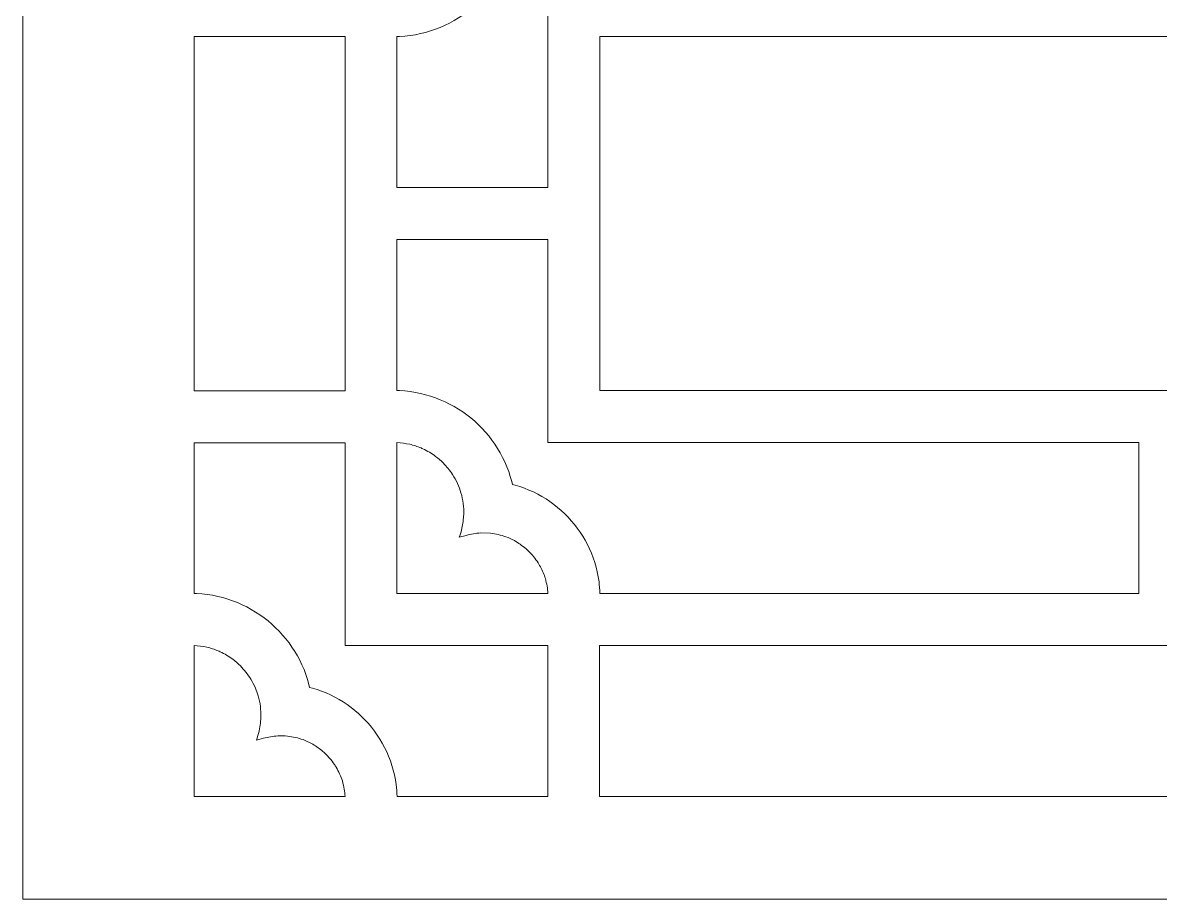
# Model space of a CAD drawing. Header units: centimetres. Extents: x -26.5 to 18, y -3.7 to 6.
# Drawn here: x -26.53 to -18.45, y -3.7 to 2.52 of the extents above; entities that cross this region are included whole.
import ezdxf

# ---------------------------------------------------------------- set-up
doc = ezdxf.new("R2010")
doc.units = ezdxf.units.CM
doc.header["$MEASUREMENT"] = 0
doc.layers.add('layer 1', color=7, linetype='Continuous')

msp = doc.modelspace()

# ---------------------------------------------------------------- linework, layer by layer
at = {"layer": 'layer 1', "color": 242, "lineweight": 9}
for points, knots in [([(-26.53457, -3.70309), (-26.53457, -3.70309), (-26.53457, 6.03856), (-26.53457, 6.03856), (-26.53457, 6.03856), (-26.53457, 6.03856), (18.03348, 6.03856), (18.03348, 6.03856), (18.03348, 6.03856), (18.03348, 6.03856), (18.03348, -3.70309), (18.03348, -3.70309), (18.03348, -3.70309), (18.03348, -3.70309), (-26.53457, -3.70309), (-26.53457, -3.70309)], [0, 0, 0, 0, 0.2, 0.2, 0.2, 0.2, 0.4, 0.4, 0.4, 0.4, 0.6, 0.6, 0.6, 0.6, 1, 1, 1, 1]), ([(-22.48047, 3.61315), (-22.48047, 3.61315), (-22.49286, 3.58094), (-22.49286, 3.58094), (-22.49286, 3.58094), (-22.49286, 3.58094), (-22.50656, 3.54938), (-22.50656, 3.54938), (-22.50656, 3.54938), (-22.50656, 3.54938), (-22.52151, 3.51852), (-22.52151, 3.51852), (-22.52151, 3.51852), (-22.52151, 3.51852), (-22.5377, 3.48837), (-22.5377, 3.48837), (-22.5377, 3.48837), (-22.5377, 3.48837), (-22.55508, 3.459), (-22.55508, 3.459), (-22.55508, 3.459), (-22.55508, 3.459), (-22.57362, 3.43041), (-22.57362, 3.43041), (-22.57362, 3.43041), (-22.57362, 3.43041), (-22.59329, 3.40265), (-22.59329, 3.40265), (-22.59329, 3.40265), (-22.59329, 3.40265), (-22.61406, 3.37575), (-22.61406, 3.37575), (-22.61406, 3.37575), (-22.61406, 3.37575), (-22.63588, 3.34974), (-22.63588, 3.34974), (-22.63588, 3.34974), (-22.63588, 3.34974), (-22.65874, 3.32465), (-22.65874, 3.32465), (-22.65874, 3.32465), (-22.65874, 3.32465), (-22.6826, 3.30052), (-22.6826, 3.30052), (-22.6826, 3.30052), (-22.6826, 3.30052), (-22.70742, 3.27737), (-22.70742, 3.27737), (-22.70742, 3.27737), (-22.70742, 3.27737), (-22.73317, 3.25525), (-22.73317, 3.25525), (-22.73317, 3.25525), (-22.73317, 3.25525), (-22.75982, 3.23417), (-22.75982, 3.23417), (-22.75982, 3.23417), (-22.75982, 3.23417), (-22.78734, 3.21419), (-22.78734, 3.21419), (-22.78734, 3.21419), (-22.78734, 3.21419), (-22.8157, 3.19532), (-22.8157, 3.19532), (-22.8157, 3.19532), (-22.8157, 3.19532), (-22.84485, 3.17761), (-22.84485, 3.17761), (-22.84485, 3.17761), (-22.84485, 3.17761), (-22.87478, 3.16108), (-22.87478, 3.16108), (-22.87478, 3.16108), (-22.87478, 3.16108), (-22.90543, 3.14577), (-22.90543, 3.14577), (-22.90543, 3.14577), (-22.90543, 3.14577), (-22.9368, 3.1317), (-22.9368, 3.1317), (-22.9368, 3.1317), (-22.9368, 3.1317), (-22.96884, 3.11893), (-22.96884, 3.11893), (-22.96884, 3.11893), (-22.96884, 3.11893), (-23.00151, 3.10747), (-23.00151, 3.10747), (-23.00151, 3.10747), (-23.00151, 3.10747), (-23.03478, 3.09737), (-23.03478, 3.09737), (-23.03478, 3.09737), (-23.03478, 3.09737), (-23.05397, 3.09242), (-23.05397, 3.09242), (-23.05397, 3.09242), (-23.05397, 3.09242), (-23.05911, 3.07094), (-23.05911, 3.07094), (-23.05911, 3.07094), (-23.05911, 3.07094), (-23.06929, 3.03533), (-23.06929, 3.03533), (-23.06929, 3.03533), (-23.06929, 3.03533), (-23.08094, 3.00035), (-23.08094, 3.00035), (-23.08094, 3.00035), (-23.08094, 3.00035), (-23.09402, 2.96605), (-23.09402, 2.96605), (-23.09402, 2.96605), (-23.09402, 2.96605), (-23.1085, 2.93246), (-23.1085, 2.93246), (-23.1085, 2.93246), (-23.1085, 2.93246), (-23.12434, 2.89961), (-23.12434, 2.89961), (-23.12434, 2.89961), (-23.12434, 2.89961), (-23.14151, 2.86755), (-23.14151, 2.86755), (-23.14151, 2.86755), (-23.14151, 2.86755), (-23.15996, 2.8363), (-23.15996, 2.8363), (-23.15996, 2.8363), (-23.15996, 2.8363), (-23.17966, 2.80591), (-23.17966, 2.80591), (-23.17966, 2.80591), (-23.17966, 2.80591), (-23.20059, 2.7764), (-23.20059, 2.7764), (-23.20059, 2.7764), (-23.20059, 2.7764), (-23.22269, 2.74782), (-23.22269, 2.74782), (-23.22269, 2.74782), (-23.22269, 2.74782), (-23.24594, 2.7202), (-23.24594, 2.7202), (-23.24594, 2.7202), (-23.24594, 2.7202), (-23.27029, 2.69358), (-23.27029, 2.69358), (-23.27029, 2.69358), (-23.27029, 2.69358), (-23.29572, 2.66799), (-23.29572, 2.66799), (-23.29572, 2.66799), (-23.29572, 2.66799), (-23.32219, 2.64347), (-23.32219, 2.64347), (-23.32219, 2.64347), (-23.32219, 2.64347), (-23.34966, 2.62004), (-23.34966, 2.62004), (-23.34966, 2.62004), (-23.34966, 2.62004), (-23.37809, 2.59777), (-23.37809, 2.59777), (-23.37809, 2.59777), (-23.37809, 2.59777), (-23.40745, 2.57666), (-23.40745, 2.57666), (-23.40745, 2.57666), (-23.40745, 2.57666), (-23.43771, 2.55677), (-23.43771, 2.55677), (-23.43771, 2.55677), (-23.43771, 2.55677), (-23.46883, 2.53812), (-23.46883, 2.53812), (-23.46883, 2.53812), (-23.46883, 2.53812), (-23.50077, 2.52076), (-23.50077, 2.52076), (-23.50077, 2.52076), (-23.50077, 2.52076), (-23.5335, 2.50471), (-23.5335, 2.50471), (-23.5335, 2.50471), (-23.5335, 2.50471), (-23.56697, 2.49002), (-23.56697, 2.49002), (-23.56697, 2.49002), (-23.56697, 2.49002), (-23.60117, 2.47672), (-23.60117, 2.47672), (-23.60117, 2.47672), (-23.60117, 2.47672), (-23.63604, 2.46486), (-23.63604, 2.46486), (-23.63604, 2.46486), (-23.63604, 2.46486), (-23.67156, 2.45445), (-23.67156, 2.45445), (-23.67156, 2.45445), (-23.67156, 2.45445), (-23.70768, 2.44555), (-23.70768, 2.44555), (-23.70768, 2.44555), (-23.70768, 2.44555), (-23.74437, 2.43818), (-23.74437, 2.43818), (-23.74437, 2.43818), (-23.74437, 2.43818), (-23.78159, 2.4324), (-23.78159, 2.4324), (-23.78159, 2.4324), (-23.78159, 2.4324), (-23.81931, 2.42822), (-23.81931, 2.42822), (-23.81931, 2.42822), (-23.81931, 2.42822), (-23.85748, 2.42568), (-23.85748, 2.42568), (-23.85748, 2.42568), (-23.85748, 2.42568), (-23.87532, 2.42528), (-23.87532, 2.42528), (-23.87532, 2.42528), (-23.87532, 2.42528), (-23.87532, 1.35219), (-23.87532, 1.35219), (-23.87532, 1.35219), (-23.87532, 1.35219), (-22.80267, 1.35219), (-22.80267, 1.35219), (-22.80267, 1.35219), (-22.80267, 1.35219), (-22.80267, 2.79374), (-22.80267, 2.79374), (-22.80267, 2.79374), (-22.80267, 2.79374), (-18.6022, 2.79374), (-18.6022, 2.79374), (-18.6022, 2.79374), (-18.6022, 2.79374), (-18.6022, 3.86639), (-18.6022, 3.86639), (-18.6022, 3.86639), (-18.6022, 3.86639), (-22.43241, 3.86639), (-22.43241, 3.86639), (-22.43241, 3.86639), (-22.43306, 3.83837), (-22.43595, 3.81078), (-22.43904, 3.78298), (-22.43904, 3.78298), (-22.43904, 3.78298), (-22.44447, 3.74796), (-22.44447, 3.74796), (-22.44447, 3.74796), (-22.44447, 3.74796), (-22.45135, 3.71344), (-22.45135, 3.71344), (-22.45135, 3.71344), (-22.45135, 3.71344), (-22.45967, 3.67944), (-22.45967, 3.67944), (-22.45967, 3.67944), (-22.45967, 3.67944), (-22.46938, 3.646), (-22.46938, 3.646), (-22.46938, 3.646), (-22.46938, 3.646), (-22.48047, 3.61315), (-22.48047, 3.61315)], [0, 0, 0, 0, 0.0144928, 0.0144928, 0.0144928, 0.0144928, 0.0289855, 0.0289855, 0.0289855, 0.0289855, 0.0434783, 0.0434783, 0.0434783, 0.0434783, 0.057971, 0.057971, 0.057971, 0.057971, 0.0724638, 0.0724638, 0.0724638, 0.0724638, 0.0869565, 0.0869565, 0.0869565, 0.0869565, 0.1014493, 0.1014493, 0.1014493, 0.1014493, 0.115942, 0.115942, 0.115942, 0.115942, 0.1304348, 0.1304348, 0.1304348, 0.1304348, 0.1449275, 0.1449275, 0.1449275, 0.1449275, 0.1594203, 0.1594203, 0.1594203, 0.1594203, 0.173913, 0.173913, 0.173913, 0.173913, 0.1884058, 0.1884058, 0.1884058, 0.1884058, 0.2028986, 0.2028986, 0.2028986, 0.2028986, 0.2173913, 0.2173913, 0.2173913, 0.2173913, 0.2318841, 0.2318841, 0.2318841, 0.2318841, 0.2463768, 0.2463768, 0.2463768, 0.2463768, 0.2608696, 0.2608696, 0.2608696, 0.2608696, 0.2753623, 0.2753623, 0.2753623, 0.2753623, 0.2898551, 0.2898551, 0.2898551, 0.2898551, 0.3043478, 0.3043478, 0.3043478, 0.3043478, 0.3188406, 0.3188406, 0.3188406, 0.3188406, 0.3333333, 0.3333333, 0.3333333, 0.3333333, 0.3478261, 0.3478261, 0.3478261, 0.3478261, 0.3623188, 0.3623188, 0.3623188, 0.3623188, 0.3768116, 0.3768116, 0.3768116, 0.3768116, 0.3913043, 0.3913043, 0.3913043, 0.3913043, 0.4057971, 0.4057971, 0.4057971, 0.4057971, 0.4202899, 0.4202899, 0.4202899, 0.4202899, 0.4347826, 0.4347826, 0.4347826, 0.4347826, 0.4492754, 0.4492754, 0.4492754, 0.4492754, 0.4637681, 0.4637681, 0.4637681, 0.4637681, 0.4782609, 0.4782609, 0.4782609, 0.4782609, 0.4927536, 0.4927536, 0.4927536, 0.4927536, 0.5072464, 0.5072464, 0.5072464, 0.5072464, 0.5217391, 0.5217391, 0.5217391, 0.5217391, 0.5362319, 0.5362319, 0.5362319, 0.5362319, 0.5507246, 0.5507246, 0.5507246, 0.5507246, 0.5652174, 0.5652174, 0.5652174, 0.5652174, 0.5797101, 0.5797101, 0.5797101, 0.5797101, 0.5942029, 0.5942029, 0.5942029, 0.5942029, 0.6086957, 0.6086957, 0.6086957, 0.6086957, 0.6231884, 0.6231884, 0.6231884, 0.6231884, 0.6376812, 0.6376812, 0.6376812, 0.6376812, 0.6521739, 0.6521739, 0.6521739, 0.6521739, 0.6666667, 0.6666667, 0.6666667, 0.6666667, 0.6811594, 0.6811594, 0.6811594, 0.6811594, 0.6956522, 0.6956522, 0.6956522, 0.6956522, 0.7101449, 0.7101449, 0.7101449, 0.7101449, 0.7246377, 0.7246377, 0.7246377, 0.7246377, 0.7391304, 0.7391304, 0.7391304, 0.7391304, 0.7536232, 0.7536232, 0.7536232, 0.7536232, 0.7681159, 0.7681159, 0.7681159, 0.7681159, 0.7826087, 0.7826087, 0.7826087, 0.7826087, 0.7971014, 0.7971014, 0.7971014, 0.7971014, 0.8115942, 0.8115942, 0.8115942, 0.8115942, 0.826087, 0.826087, 0.826087, 0.826087, 0.8405797, 0.8405797, 0.8405797, 0.8405797, 0.8550725, 0.8550725, 0.8550725, 0.8550725, 0.8695652, 0.8695652, 0.8695652, 0.8695652, 0.884058, 0.884058, 0.884058, 0.884058, 0.8985507, 0.8985507, 0.8985507, 0.8985507, 0.9130435, 0.9130435, 0.9130435, 0.9130435, 0.9275362, 0.9275362, 0.9275362, 0.9275362, 0.942029, 0.942029, 0.942029, 0.942029, 0.9565217, 0.9565217, 0.9565217, 0.9565217, 0.9710145, 0.9710145, 0.9710145, 0.9710145, 1, 1, 1, 1]), ([(-25.31687, 2.42549), (-25.31687, 2.42549), (-25.31687, -0.0916), (-25.31687, -0.0916), (-25.31687, -0.0916), (-25.31687, -0.0916), (-24.24423, -0.0916), (-24.24423, -0.0916), (-24.24423, -0.0916), (-24.24423, -0.0916), (-24.24423, 2.42549), (-24.24423, 2.42549), (-24.24423, 2.42549), (-24.24423, 2.42549), (-25.31687, 2.42549), (-25.31687, 2.42549)], [0, 0, 0, 0, 0.2, 0.2, 0.2, 0.2, 0.4, 0.4, 0.4, 0.4, 0.6, 0.6, 0.6, 0.6, 1, 1, 1, 1]), ([(-22.43377, 2.42483), (-22.43377, 2.42483), (-22.43377, -0.08936), (-22.43377, -0.08936), (-22.43377, -0.08936), (-22.43377, -0.08936), (-14.40172, -0.08936), (-14.40172, -0.08936), (-14.40172, -0.08936), (-14.40172, -0.08936), (-14.40172, 2.42483), (-14.40172, 2.42483), (-14.40172, 2.42483), (-14.40172, 2.42483), (-22.43377, 2.42483), (-22.43377, 2.42483)], [0, 0, 0, 0, 0.2, 0.2, 0.2, 0.2, 0.4, 0.4, 0.4, 0.4, 0.6, 0.6, 0.6, 0.6, 1, 1, 1, 1]), ([(-23.46883, -0.20264), (-23.46883, -0.20264), (-23.43771, -0.22128), (-23.43771, -0.22128), (-23.43771, -0.22128), (-23.43771, -0.22128), (-23.40745, -0.24118), (-23.40745, -0.24118), (-23.40745, -0.24118), (-23.40745, -0.24118), (-23.37809, -0.26228), (-23.37809, -0.26228), (-23.37809, -0.26228), (-23.37809, -0.26228), (-23.34966, -0.28456), (-23.34966, -0.28456), (-23.34966, -0.28456), (-23.34966, -0.28456), (-23.32219, -0.30798), (-23.32219, -0.30798), (-23.32219, -0.30798), (-23.32219, -0.30798), (-23.29572, -0.33251), (-23.29572, -0.33251), (-23.29572, -0.33251), (-23.29572, -0.33251), (-23.27029, -0.3581), (-23.27029, -0.3581), (-23.27029, -0.3581), (-23.27029, -0.3581), (-23.24594, -0.38472), (-23.24594, -0.38472), (-23.24594, -0.38472), (-23.24594, -0.38472), (-23.22269, -0.41234), (-23.22269, -0.41234), (-23.22269, -0.41234), (-23.22269, -0.41234), (-23.20059, -0.44092), (-23.20059, -0.44092), (-23.20059, -0.44092), (-23.20059, -0.44092), (-23.17966, -0.47043), (-23.17966, -0.47043), (-23.17966, -0.47043), (-23.17966, -0.47043), (-23.15996, -0.50082), (-23.15996, -0.50082), (-23.15996, -0.50082), (-23.15996, -0.50082), (-23.14151, -0.53206), (-23.14151, -0.53206), (-23.14151, -0.53206), (-23.14151, -0.53206), (-23.12434, -0.56413), (-23.12434, -0.56413), (-23.12434, -0.56413), (-23.12434, -0.56413), (-23.1085, -0.59698), (-23.1085, -0.59698), (-23.1085, -0.59698), (-23.1085, -0.59698), (-23.09402, -0.63057), (-23.09402, -0.63057), (-23.09402, -0.63057), (-23.09402, -0.63057), (-23.08094, -0.66487), (-23.08094, -0.66487), (-23.08094, -0.66487), (-23.08094, -0.66487), (-23.06929, -0.69985), (-23.06929, -0.69985), (-23.06929, -0.69985), (-23.06929, -0.69985), (-23.05911, -0.73546), (-23.05911, -0.73546), (-23.05911, -0.73546), (-23.05911, -0.73546), (-23.05397, -0.75695), (-23.05397, -0.75695), (-23.05397, -0.75695), (-23.05397, -0.75695), (-23.03478, -0.76189), (-23.03478, -0.76189), (-23.03478, -0.76189), (-23.03478, -0.76189), (-23.00151, -0.77199), (-23.00151, -0.77199), (-23.00151, -0.77199), (-23.00151, -0.77199), (-22.96884, -0.78345), (-22.96884, -0.78345), (-22.96884, -0.78345), (-22.96884, -0.78345), (-22.9368, -0.79623), (-22.9368, -0.79623), (-22.9368, -0.79623), (-22.9368, -0.79623), (-22.90543, -0.81028), (-22.90543, -0.81028), (-22.90543, -0.81028), (-22.90543, -0.81028), (-22.87478, -0.82559), (-22.87478, -0.82559), (-22.87478, -0.82559), (-22.87478, -0.82559), (-22.84485, -0.84213), (-22.84485, -0.84213), (-22.84485, -0.84213), (-22.84485, -0.84213), (-22.8157, -0.85984), (-22.8157, -0.85984), (-22.8157, -0.85984), (-22.8157, -0.85984), (-22.78734, -0.8787), (-22.78734, -0.8787), (-22.78734, -0.8787), (-22.78734, -0.8787), (-22.75982, -0.89869), (-22.75982, -0.89869), (-22.75982, -0.89869), (-22.75982, -0.89869), (-22.73317, -0.91976), (-22.73317, -0.91976), (-22.73317, -0.91976), (-22.73317, -0.91976), (-22.70742, -0.94189), (-22.70742, -0.94189), (-22.70742, -0.94189), (-22.70742, -0.94189), (-22.6826, -0.96503), (-22.6826, -0.96503), (-22.6826, -0.96503), (-22.6826, -0.96503), (-22.65874, -0.98917), (-22.65874, -0.98917), (-22.65874, -0.98917), (-22.65874, -0.98917), (-22.63588, -1.01426), (-22.63588, -1.01426), (-22.63588, -1.01426), (-22.63588, -1.01426), (-22.61406, -1.04027), (-22.61406, -1.04027), (-22.61406, -1.04027), (-22.61406, -1.04027), (-22.59329, -1.06717), (-22.59329, -1.06717), (-22.59329, -1.06717), (-22.59329, -1.06717), (-22.57362, -1.09493), (-22.57362, -1.09493), (-22.57362, -1.09493), (-22.57362, -1.09493), (-22.55508, -1.12351), (-22.55508, -1.12351), (-22.55508, -1.12351), (-22.55508, -1.12351), (-22.5377, -1.15289), (-22.5377, -1.15289), (-22.5377, -1.15289), (-22.5377, -1.15289), (-22.52151, -1.18303), (-22.52151, -1.18303), (-22.52151, -1.18303), (-22.52151, -1.18303), (-22.50656, -1.2139), (-22.50656, -1.2139), (-22.50656, -1.2139), (-22.50656, -1.2139), (-22.49286, -1.24545), (-22.49286, -1.24545), (-22.49286, -1.24545), (-22.49286, -1.24545), (-22.48047, -1.27767), (-22.48047, -1.27767), (-22.48047, -1.27767), (-22.48047, -1.27767), (-22.46938, -1.31052), (-22.46938, -1.31052), (-22.46938, -1.31052), (-22.46938, -1.31052), (-22.45967, -1.34396), (-22.45967, -1.34396), (-22.45967, -1.34396), (-22.45967, -1.34396), (-22.45135, -1.37796), (-22.45135, -1.37796), (-22.45135, -1.37796), (-22.45135, -1.37796), (-22.44447, -1.41249), (-22.44447, -1.41249), (-22.44447, -1.41249), (-22.44447, -1.41249), (-22.43904, -1.4475), (-22.43904, -1.4475), (-22.43904, -1.4475), (-22.43595, -1.4753), (-22.43306, -1.5029), (-22.43241, -1.53091), (-22.43241, -1.53091), (-22.43241, -1.53091), (-18.6022, -1.53091), (-18.6022, -1.53091), (-18.6022, -1.53091), (-18.6022, -1.53091), (-18.6022, -0.45827), (-18.6022, -0.45827), (-18.6022, -0.45827), (-18.6022, -0.45827), (-22.80267, -0.45827), (-22.80267, -0.45827), (-22.80267, -0.45827), (-22.80267, -0.45827), (-22.80267, 0.98328), (-22.80267, 0.98328), (-22.80267, 0.98328), (-22.80267, 0.98328), (-23.87532, 0.98328), (-23.87532, 0.98328), (-23.87532, 0.98328), (-23.87532, 0.98328), (-23.87532, -0.08981), (-23.87532, -0.08981), (-23.87532, -0.08981), (-23.87532, -0.08981), (-23.85748, -0.0902), (-23.85748, -0.0902), (-23.85748, -0.0902), (-23.85748, -0.0902), (-23.81931, -0.09274), (-23.81931, -0.09274), (-23.81931, -0.09274), (-23.81931, -0.09274), (-23.78159, -0.09692), (-23.78159, -0.09692), (-23.78159, -0.09692), (-23.78159, -0.09692), (-23.74437, -0.10271), (-23.74437, -0.10271), (-23.74437, -0.10271), (-23.74437, -0.10271), (-23.70768, -0.11007), (-23.70768, -0.11007), (-23.70768, -0.11007), (-23.70768, -0.11007), (-23.67156, -0.11897), (-23.67156, -0.11897), (-23.67156, -0.11897), (-23.67156, -0.11897), (-23.63604, -0.12937), (-23.63604, -0.12937), (-23.63604, -0.12937), (-23.63604, -0.12937), (-23.60117, -0.14124), (-23.60117, -0.14124), (-23.60117, -0.14124), (-23.60117, -0.14124), (-23.56698, -0.15454), (-23.56698, -0.15454), (-23.56698, -0.15454), (-23.56698, -0.15454), (-23.5335, -0.16922), (-23.5335, -0.16922), (-23.5335, -0.16922), (-23.5335, -0.16922), (-23.50077, -0.18527), (-23.50077, -0.18527), (-23.50077, -0.18527), (-23.50077, -0.18527), (-23.46883, -0.20264), (-23.46883, -0.20264)], [0, 0, 0, 0, 0.0144928, 0.0144928, 0.0144928, 0.0144928, 0.0289855, 0.0289855, 0.0289855, 0.0289855, 0.0434783, 0.0434783, 0.0434783, 0.0434783, 0.057971, 0.057971, 0.057971, 0.057971, 0.0724638, 0.0724638, 0.0724638, 0.0724638, 0.0869565, 0.0869565, 0.0869565, 0.0869565, 0.1014493, 0.1014493, 0.1014493, 0.1014493, 0.115942, 0.115942, 0.115942, 0.115942, 0.1304348, 0.1304348, 0.1304348, 0.1304348, 0.1449275, 0.1449275, 0.1449275, 0.1449275, 0.1594203, 0.1594203, 0.1594203, 0.1594203, 0.173913, 0.173913, 0.173913, 0.173913, 0.1884058, 0.1884058, 0.1884058, 0.1884058, 0.2028986, 0.2028986, 0.2028986, 0.2028986, 0.2173913, 0.2173913, 0.2173913, 0.2173913, 0.2318841, 0.2318841, 0.2318841, 0.2318841, 0.2463768, 0.2463768, 0.2463768, 0.2463768, 0.2608696, 0.2608696, 0.2608696, 0.2608696, 0.2753623, 0.2753623, 0.2753623, 0.2753623, 0.2898551, 0.2898551, 0.2898551, 0.2898551, 0.3043478, 0.3043478, 0.3043478, 0.3043478, 0.3188406, 0.3188406, 0.3188406, 0.3188406, 0.3333333, 0.3333333, 0.3333333, 0.3333333, 0.3478261, 0.3478261, 0.3478261, 0.3478261, 0.3623188, 0.3623188, 0.3623188, 0.3623188, 0.3768116, 0.3768116, 0.3768116, 0.3768116, 0.3913043, 0.3913043, 0.3913043, 0.3913043, 0.4057971, 0.4057971, 0.4057971, 0.4057971, 0.4202899, 0.4202899, 0.4202899, 0.4202899, 0.4347826, 0.4347826, 0.4347826, 0.4347826, 0.4492754, 0.4492754, 0.4492754, 0.4492754, 0.4637681, 0.4637681, 0.4637681, 0.4637681, 0.4782609, 0.4782609, 0.4782609, 0.4782609, 0.4927536, 0.4927536, 0.4927536, 0.4927536, 0.5072464, 0.5072464, 0.5072464, 0.5072464, 0.5217391, 0.5217391, 0.5217391, 0.5217391, 0.5362319, 0.5362319, 0.5362319, 0.5362319, 0.5507246, 0.5507246, 0.5507246, 0.5507246, 0.5652174, 0.5652174, 0.5652174, 0.5652174, 0.5797101, 0.5797101, 0.5797101, 0.5797101, 0.5942029, 0.5942029, 0.5942029, 0.5942029, 0.6086957, 0.6086957, 0.6086957, 0.6086957, 0.6231884, 0.6231884, 0.6231884, 0.6231884, 0.6376812, 0.6376812, 0.6376812, 0.6376812, 0.6521739, 0.6521739, 0.6521739, 0.6521739, 0.6666667, 0.6666667, 0.6666667, 0.6666667, 0.6811594, 0.6811594, 0.6811594, 0.6811594, 0.6956522, 0.6956522, 0.6956522, 0.6956522, 0.7101449, 0.7101449, 0.7101449, 0.7101449, 0.7246377, 0.7246377, 0.7246377, 0.7246377, 0.7391304, 0.7391304, 0.7391304, 0.7391304, 0.7536232, 0.7536232, 0.7536232, 0.7536232, 0.7681159, 0.7681159, 0.7681159, 0.7681159, 0.7826087, 0.7826087, 0.7826087, 0.7826087, 0.7971014, 0.7971014, 0.7971014, 0.7971014, 0.8115942, 0.8115942, 0.8115942, 0.8115942, 0.826087, 0.826087, 0.826087, 0.826087, 0.8405797, 0.8405797, 0.8405797, 0.8405797, 0.8550725, 0.8550725, 0.8550725, 0.8550725, 0.8695652, 0.8695652, 0.8695652, 0.8695652, 0.884058, 0.884058, 0.884058, 0.884058, 0.8985507, 0.8985507, 0.8985507, 0.8985507, 0.9130435, 0.9130435, 0.9130435, 0.9130435, 0.9275362, 0.9275362, 0.9275362, 0.9275362, 0.942029, 0.942029, 0.942029, 0.942029, 0.9565217, 0.9565217, 0.9565217, 0.9565217, 0.9710145, 0.9710145, 0.9710145, 0.9710145, 1, 1, 1, 1]), ([(-24.79121, -1.72612), (-24.79121, -1.72612), (-24.76374, -1.74954), (-24.76374, -1.74954), (-24.76374, -1.74954), (-24.76374, -1.74954), (-24.73727, -1.77406), (-24.73727, -1.77406), (-24.73727, -1.77406), (-24.73727, -1.77406), (-24.71184, -1.79965), (-24.71184, -1.79965), (-24.71184, -1.79965), (-24.71184, -1.79965), (-24.68749, -1.82627), (-24.68749, -1.82627), (-24.68749, -1.82627), (-24.68749, -1.82627), (-24.66424, -1.85389), (-24.66424, -1.85389), (-24.66424, -1.85389), (-24.66424, -1.85389), (-24.64214, -1.88247), (-24.64214, -1.88247), (-24.64214, -1.88247), (-24.64214, -1.88247), (-24.62121, -1.91198), (-24.62121, -1.91198), (-24.62121, -1.91198), (-24.62121, -1.91198), (-24.60151, -1.94237), (-24.60151, -1.94237), (-24.60151, -1.94237), (-24.60151, -1.94237), (-24.58306, -1.97362), (-24.58306, -1.97362), (-24.58306, -1.97362), (-24.58306, -1.97362), (-24.56589, -2.00569), (-24.56589, -2.00569), (-24.56589, -2.00569), (-24.56589, -2.00569), (-24.55005, -2.03853), (-24.55005, -2.03853), (-24.55005, -2.03853), (-24.55005, -2.03853), (-24.53558, -2.07212), (-24.53558, -2.07212), (-24.53558, -2.07212), (-24.53558, -2.07212), (-24.52249, -2.10643), (-24.52249, -2.10643), (-24.52249, -2.10643), (-24.52249, -2.10643), (-24.51085, -2.1414), (-24.51085, -2.1414), (-24.51085, -2.1414), (-24.51085, -2.1414), (-24.50067, -2.17702), (-24.50067, -2.17702), (-24.50067, -2.17702), (-24.50067, -2.17702), (-24.49552, -2.1985), (-24.49552, -2.1985), (-24.49552, -2.1985), (-24.49552, -2.1985), (-24.47633, -2.20344), (-24.47633, -2.20344), (-24.47633, -2.20344), (-24.47633, -2.20344), (-24.44306, -2.21355), (-24.44306, -2.21355), (-24.44306, -2.21355), (-24.44306, -2.21355), (-24.41039, -2.225), (-24.41039, -2.225), (-24.41039, -2.225), (-24.41039, -2.225), (-24.37836, -2.23778), (-24.37836, -2.23778), (-24.37836, -2.23778), (-24.37836, -2.23778), (-24.34698, -2.25184), (-24.34698, -2.25184), (-24.34698, -2.25184), (-24.34698, -2.25184), (-24.31633, -2.26715), (-24.31633, -2.26715), (-24.31633, -2.26715), (-24.31633, -2.26715), (-24.2864, -2.28368), (-24.2864, -2.28368), (-24.2864, -2.28368), (-24.2864, -2.28368), (-24.25725, -2.30139), (-24.25725, -2.30139), (-24.25725, -2.30139), (-24.25725, -2.30139), (-24.22889, -2.32026), (-24.22889, -2.32026), (-24.22889, -2.32026), (-24.22889, -2.32026), (-24.20137, -2.34024), (-24.20137, -2.34024), (-24.20137, -2.34024), (-24.20137, -2.34024), (-24.17472, -2.36131), (-24.17472, -2.36131), (-24.17472, -2.36131), (-24.17472, -2.36131), (-24.14897, -2.38344), (-24.14897, -2.38344), (-24.14897, -2.38344), (-24.14897, -2.38344), (-24.12415, -2.40658), (-24.12415, -2.40658), (-24.12415, -2.40658), (-24.12415, -2.40658), (-24.10029, -2.43072), (-24.10029, -2.43072), (-24.10029, -2.43072), (-24.10029, -2.43072), (-24.07743, -2.45581), (-24.07743, -2.45581), (-24.07743, -2.45581), (-24.07743, -2.45581), (-24.05561, -2.48182), (-24.05561, -2.48182), (-24.05561, -2.48182), (-24.05561, -2.48182), (-24.03484, -2.50872), (-24.03484, -2.50872), (-24.03484, -2.50872), (-24.03484, -2.50872), (-24.01517, -2.53648), (-24.01517, -2.53648), (-24.01517, -2.53648), (-24.01517, -2.53648), (-23.99663, -2.56507), (-23.99663, -2.56507), (-23.99663, -2.56507), (-23.99663, -2.56507), (-23.97925, -2.59445), (-23.97925, -2.59445), (-23.97925, -2.59445), (-23.97925, -2.59445), (-23.96306, -2.62458), (-23.96306, -2.62458), (-23.96306, -2.62458), (-23.96306, -2.62458), (-23.94811, -2.65545), (-23.94811, -2.65545), (-23.94811, -2.65545), (-23.94811, -2.65545), (-23.93441, -2.68701), (-23.93441, -2.68701), (-23.93441, -2.68701), (-23.93441, -2.68701), (-23.92201, -2.71923), (-23.92201, -2.71923), (-23.92201, -2.71923), (-23.92201, -2.71923), (-23.91093, -2.75207), (-23.91093, -2.75207), (-23.91093, -2.75207), (-23.91093, -2.75207), (-23.90122, -2.78551), (-23.90122, -2.78551), (-23.90122, -2.78551), (-23.90122, -2.78551), (-23.8929, -2.81951), (-23.8929, -2.81951), (-23.8929, -2.81951), (-23.8929, -2.81951), (-23.88602, -2.85404), (-23.88602, -2.85404), (-23.88602, -2.85404), (-23.88602, -2.85404), (-23.88059, -2.88905), (-23.88059, -2.88905), (-23.88059, -2.88905), (-23.8775, -2.91685), (-23.87461, -2.94446), (-23.87396, -2.97247), (-23.87396, -2.97247), (-23.87396, -2.97247), (-22.8039, -2.97247), (-22.8039, -2.97247), (-22.8039, -2.97247), (-22.8039, -2.97247), (-22.8039, -1.89982), (-22.8039, -1.89982), (-22.8039, -1.89982), (-22.8039, -1.89982), (-24.24423, -1.89982), (-24.24423, -1.89982), (-24.24423, -1.89982), (-24.24423, -1.89982), (-24.24423, -0.46052), (-24.24423, -0.46052), (-24.24423, -0.46052), (-24.24423, -0.46052), (-25.31687, -0.46052), (-25.31687, -0.46052), (-25.31687, -0.46052), (-25.31687, -0.46052), (-25.31687, -1.53136), (-25.31687, -1.53136), (-25.31687, -1.53136), (-25.31687, -1.53136), (-25.29903, -1.53176), (-25.29903, -1.53176), (-25.29903, -1.53176), (-25.29903, -1.53176), (-25.26086, -1.53429), (-25.26086, -1.53429), (-25.26086, -1.53429), (-25.26086, -1.53429), (-25.22314, -1.53847), (-25.22314, -1.53847), (-25.22314, -1.53847), (-25.22314, -1.53847), (-25.18593, -1.54426), (-25.18593, -1.54426), (-25.18593, -1.54426), (-25.18593, -1.54426), (-25.14924, -1.55162), (-25.14924, -1.55162), (-25.14924, -1.55162), (-25.14924, -1.55162), (-25.11311, -1.56052), (-25.11311, -1.56052), (-25.11311, -1.56052), (-25.11311, -1.56052), (-25.0776, -1.57093), (-25.0776, -1.57093), (-25.0776, -1.57093), (-25.0776, -1.57093), (-25.04272, -1.5828), (-25.04272, -1.5828), (-25.04272, -1.5828), (-25.04272, -1.5828), (-25.00853, -1.59609), (-25.00853, -1.59609), (-25.00853, -1.59609), (-25.00853, -1.59609), (-24.97505, -1.61078), (-24.97505, -1.61078), (-24.97505, -1.61078), (-24.97505, -1.61078), (-24.94232, -1.62682), (-24.94232, -1.62682), (-24.94232, -1.62682), (-24.94232, -1.62682), (-24.91038, -1.64419), (-24.91038, -1.64419), (-24.91038, -1.64419), (-24.91038, -1.64419), (-24.87926, -1.66284), (-24.87926, -1.66284), (-24.87926, -1.66284), (-24.87926, -1.66284), (-24.849, -1.68274), (-24.849, -1.68274), (-24.849, -1.68274), (-24.849, -1.68274), (-24.81964, -1.70384), (-24.81964, -1.70384), (-24.81964, -1.70384), (-24.81964, -1.70384), (-24.79121, -1.72612), (-24.79121, -1.72612)], [0, 0, 0, 0, 0.0144928, 0.0144928, 0.0144928, 0.0144928, 0.0289855, 0.0289855, 0.0289855, 0.0289855, 0.0434783, 0.0434783, 0.0434783, 0.0434783, 0.057971, 0.057971, 0.057971, 0.057971, 0.0724638, 0.0724638, 0.0724638, 0.0724638, 0.0869565, 0.0869565, 0.0869565, 0.0869565, 0.1014493, 0.1014493, 0.1014493, 0.1014493, 0.115942, 0.115942, 0.115942, 0.115942, 0.1304348, 0.1304348, 0.1304348, 0.1304348, 0.1449275, 0.1449275, 0.1449275, 0.1449275, 0.1594203, 0.1594203, 0.1594203, 0.1594203, 0.173913, 0.173913, 0.173913, 0.173913, 0.1884058, 0.1884058, 0.1884058, 0.1884058, 0.2028986, 0.2028986, 0.2028986, 0.2028986, 0.2173913, 0.2173913, 0.2173913, 0.2173913, 0.2318841, 0.2318841, 0.2318841, 0.2318841, 0.2463768, 0.2463768, 0.2463768, 0.2463768, 0.2608696, 0.2608696, 0.2608696, 0.2608696, 0.2753623, 0.2753623, 0.2753623, 0.2753623, 0.2898551, 0.2898551, 0.2898551, 0.2898551, 0.3043478, 0.3043478, 0.3043478, 0.3043478, 0.3188406, 0.3188406, 0.3188406, 0.3188406, 0.3333333, 0.3333333, 0.3333333, 0.3333333, 0.3478261, 0.3478261, 0.3478261, 0.3478261, 0.3623188, 0.3623188, 0.3623188, 0.3623188, 0.3768116, 0.3768116, 0.3768116, 0.3768116, 0.3913043, 0.3913043, 0.3913043, 0.3913043, 0.4057971, 0.4057971, 0.4057971, 0.4057971, 0.4202899, 0.4202899, 0.4202899, 0.4202899, 0.4347826, 0.4347826, 0.4347826, 0.4347826, 0.4492754, 0.4492754, 0.4492754, 0.4492754, 0.4637681, 0.4637681, 0.4637681, 0.4637681, 0.4782609, 0.4782609, 0.4782609, 0.4782609, 0.4927536, 0.4927536, 0.4927536, 0.4927536, 0.5072464, 0.5072464, 0.5072464, 0.5072464, 0.5217391, 0.5217391, 0.5217391, 0.5217391, 0.5362319, 0.5362319, 0.5362319, 0.5362319, 0.5507246, 0.5507246, 0.5507246, 0.5507246, 0.5652174, 0.5652174, 0.5652174, 0.5652174, 0.5797101, 0.5797101, 0.5797101, 0.5797101, 0.5942029, 0.5942029, 0.5942029, 0.5942029, 0.6086957, 0.6086957, 0.6086957, 0.6086957, 0.6231884, 0.6231884, 0.6231884, 0.6231884, 0.6376812, 0.6376812, 0.6376812, 0.6376812, 0.6521739, 0.6521739, 0.6521739, 0.6521739, 0.6666667, 0.6666667, 0.6666667, 0.6666667, 0.6811594, 0.6811594, 0.6811594, 0.6811594, 0.6956522, 0.6956522, 0.6956522, 0.6956522, 0.7101449, 0.7101449, 0.7101449, 0.7101449, 0.7246377, 0.7246377, 0.7246377, 0.7246377, 0.7391304, 0.7391304, 0.7391304, 0.7391304, 0.7536232, 0.7536232, 0.7536232, 0.7536232, 0.7681159, 0.7681159, 0.7681159, 0.7681159, 0.7826087, 0.7826087, 0.7826087, 0.7826087, 0.7971014, 0.7971014, 0.7971014, 0.7971014, 0.8115942, 0.8115942, 0.8115942, 0.8115942, 0.826087, 0.826087, 0.826087, 0.826087, 0.8405797, 0.8405797, 0.8405797, 0.8405797, 0.8550725, 0.8550725, 0.8550725, 0.8550725, 0.8695652, 0.8695652, 0.8695652, 0.8695652, 0.884058, 0.884058, 0.884058, 0.884058, 0.8985507, 0.8985507, 0.8985507, 0.8985507, 0.9130435, 0.9130435, 0.9130435, 0.9130435, 0.9275362, 0.9275362, 0.9275362, 0.9275362, 0.942029, 0.942029, 0.942029, 0.942029, 0.9565217, 0.9565217, 0.9565217, 0.9565217, 0.9710145, 0.9710145, 0.9710145, 0.9710145, 1, 1, 1, 1]), ([(-22.82028, -1.42516), (-22.82435, -1.41077), (-22.83032, -1.39637), (-22.83612, -1.3826), (-22.83612, -1.3826), (-22.84806, -1.3547), (-22.86227, -1.32825), (-22.87859, -1.30268), (-22.87859, -1.30268), (-22.88967, -1.28788), (-22.90018, -1.27266), (-22.91249, -1.25886), (-22.91249, -1.25886), (-22.92743, -1.24239), (-22.94303, -1.22692), (-22.95978, -1.2123), (-22.95978, -1.2123), (-22.98506, -1.19069), (-23.01186, -1.17206), (-23.04061, -1.15535), (-23.04061, -1.15535), (-23.06031, -1.14529), (-23.08039, -1.13618), (-23.10095, -1.12801), (-23.10095, -1.12801), (-23.13666, -1.11594), (-23.17289, -1.10764), (-23.21028, -1.10279), (-23.21028, -1.10279), (-23.21028, -1.10279), (-23.28055, -1.10102), (-23.28055, -1.10102), (-23.28055, -1.10102), (-23.31505, -1.10372), (-23.34875, -1.10935), (-23.38224, -1.11819), (-23.38224, -1.11819), (-23.38224, -1.11819), (-23.43174, -1.13185), (-23.43174, -1.13185), (-23.43174, -1.13185), (-23.42516, -1.11021), (-23.41776, -1.08889), (-23.41299, -1.06682), (-23.41299, -1.06682), (-23.40629, -1.03478), (-23.40213, -1.00276), (-23.40047, -0.97009), (-23.40047, -0.97009), (-23.39929, -0.94436), (-23.40126, -0.9185), (-23.40399, -0.89292), (-23.40399, -0.89292), (-23.40684, -0.86693), (-23.41309, -0.84134), (-23.42027, -0.81624), (-23.42027, -0.81624), (-23.42688, -0.79377), (-23.43439, -0.77154), (-23.44436, -0.75034), (-23.44436, -0.75034), (-23.45497, -0.7282), (-23.46614, -0.70624), (-23.47986, -0.68586), (-23.47986, -0.68586), (-23.49957, -0.65674), (-23.52146, -0.62965), (-23.54568, -0.60418), (-23.54568, -0.60418), (-23.56311, -0.58763), (-23.58121, -0.57194), (-23.60007, -0.55704), (-23.60007, -0.55704), (-23.62873, -0.53669), (-23.65871, -0.51887), (-23.69036, -0.50359), (-23.69036, -0.50359), (-23.69483, -0.50145), (-23.69935, -0.49933), (-23.70387, -0.49728), (-23.70387, -0.49728), (-23.72969, -0.48712), (-23.75664, -0.47735), (-23.7838, -0.47148), (-23.7838, -0.47148), (-23.81408, -0.46512), (-23.84441, -0.46104), (-23.87532, -0.45923), (-23.87532, -0.45923), (-23.87532, -0.45923), (-23.87532, -1.53091), (-23.87532, -1.53091), (-23.87532, -1.53091), (-23.87532, -1.53091), (-22.80218, -1.53091), (-22.80218, -1.53091), (-22.80218, -1.53091), (-22.80303, -1.51371), (-22.8044, -1.49612), (-22.80759, -1.47921), (-22.80759, -1.47921), (-22.81113, -1.461), (-22.81536, -1.44303), (-22.82028, -1.42516)], [0, 0, 0, 0, 0.037037, 0.037037, 0.037037, 0.037037, 0.0740741, 0.0740741, 0.0740741, 0.0740741, 0.1111111, 0.1111111, 0.1111111, 0.1111111, 0.1481481, 0.1481481, 0.1481481, 0.1481481, 0.1851852, 0.1851852, 0.1851852, 0.1851852, 0.2222222, 0.2222222, 0.2222222, 0.2222222, 0.2592593, 0.2592593, 0.2592593, 0.2592593, 0.2962963, 0.2962963, 0.2962963, 0.2962963, 0.3333333, 0.3333333, 0.3333333, 0.3333333, 0.3703704, 0.3703704, 0.3703704, 0.3703704, 0.4074074, 0.4074074, 0.4074074, 0.4074074, 0.4444444, 0.4444444, 0.4444444, 0.4444444, 0.4814815, 0.4814815, 0.4814815, 0.4814815, 0.5185185, 0.5185185, 0.5185185, 0.5185185, 0.5555556, 0.5555556, 0.5555556, 0.5555556, 0.5925926, 0.5925926, 0.5925926, 0.5925926, 0.6296296, 0.6296296, 0.6296296, 0.6296296, 0.6666667, 0.6666667, 0.6666667, 0.6666667, 0.7037037, 0.7037037, 0.7037037, 0.7037037, 0.7407407, 0.7407407, 0.7407407, 0.7407407, 0.7777778, 0.7777778, 0.7777778, 0.7777778, 0.8148148, 0.8148148, 0.8148148, 0.8148148, 0.8518519, 0.8518519, 0.8518519, 0.8518519, 0.8888889, 0.8888889, 0.8888889, 0.8888889, 0.9259259, 0.9259259, 0.9259259, 0.9259259, 1, 1, 1, 1]), ([(-24.26285, -2.8631), (-24.27452, -2.82896), (-24.28912, -2.79661), (-24.30719, -2.76539), (-24.30719, -2.76539), (-24.31138, -2.75826), (-24.3157, -2.75121), (-24.32015, -2.74424), (-24.32015, -2.74424), (-24.33122, -2.72944), (-24.34173, -2.71421), (-24.35404, -2.70041), (-24.35404, -2.70041), (-24.37142, -2.68125), (-24.38971, -2.66345), (-24.40958, -2.64688), (-24.40958, -2.64688), (-24.43248, -2.62816), (-24.45659, -2.61175), (-24.48216, -2.5969), (-24.48216, -2.5969), (-24.50185, -2.58684), (-24.52194, -2.57773), (-24.5425, -2.56956), (-24.5425, -2.56956), (-24.57821, -2.55749), (-24.61444, -2.5492), (-24.65183, -2.54434), (-24.65183, -2.54434), (-24.67524, -2.54262), (-24.69863, -2.54202), (-24.7221, -2.54257), (-24.7221, -2.54257), (-24.7566, -2.54527), (-24.7903, -2.5509), (-24.8238, -2.55974), (-24.8238, -2.55974), (-24.8238, -2.55974), (-24.87322, -2.57338), (-24.87322, -2.57338), (-24.87322, -2.57338), (-24.8678, -2.55549), (-24.86217, -2.53762), (-24.85705, -2.51966), (-24.85705, -2.51966), (-24.84888, -2.48397), (-24.84387, -2.4482), (-24.84203, -2.41164), (-24.84203, -2.41164), (-24.84084, -2.38591), (-24.84281, -2.36005), (-24.84554, -2.33447), (-24.84554, -2.33447), (-24.84839, -2.30848), (-24.85464, -2.28289), (-24.86182, -2.25779), (-24.86182, -2.25779), (-24.86719, -2.23954), (-24.87338, -2.22161), (-24.88034, -2.20392), (-24.88034, -2.20392), (-24.89031, -2.18203), (-24.90125, -2.16071), (-24.91322, -2.13985), (-24.91322, -2.13985), (-24.93499, -2.10607), (-24.95954, -2.07485), (-24.98723, -2.04573), (-24.98723, -2.04573), (-25.00466, -2.02918), (-25.02276, -2.01349), (-25.04162, -1.99859), (-25.04162, -1.99859), (-25.07027, -1.97825), (-25.10026, -1.96042), (-25.13191, -1.94514), (-25.13191, -1.94514), (-25.13639, -1.943), (-25.1409, -1.94089), (-25.14542, -1.93883), (-25.14542, -1.93883), (-25.17125, -1.92867), (-25.19819, -1.9189), (-25.22535, -1.91303), (-25.22535, -1.91303), (-25.25563, -1.90667), (-25.28596, -1.90259), (-25.31687, -1.90078), (-25.31687, -1.90078), (-25.31687, -1.90078), (-25.31687, -2.97247), (-25.31687, -2.97247), (-25.31687, -2.97247), (-25.31687, -2.97247), (-24.24373, -2.97247), (-24.24373, -2.97247), (-24.24373, -2.97247), (-24.24458, -2.95526), (-24.24595, -2.93767), (-24.24914, -2.92076), (-24.24914, -2.92076), (-24.25292, -2.90133), (-24.25747, -2.88212), (-24.26285, -2.8631)], [0, 0, 0, 0, 0.037037, 0.037037, 0.037037, 0.037037, 0.0740741, 0.0740741, 0.0740741, 0.0740741, 0.1111111, 0.1111111, 0.1111111, 0.1111111, 0.1481481, 0.1481481, 0.1481481, 0.1481481, 0.1851852, 0.1851852, 0.1851852, 0.1851852, 0.2222222, 0.2222222, 0.2222222, 0.2222222, 0.2592593, 0.2592593, 0.2592593, 0.2592593, 0.2962963, 0.2962963, 0.2962963, 0.2962963, 0.3333333, 0.3333333, 0.3333333, 0.3333333, 0.3703704, 0.3703704, 0.3703704, 0.3703704, 0.4074074, 0.4074074, 0.4074074, 0.4074074, 0.4444444, 0.4444444, 0.4444444, 0.4444444, 0.4814815, 0.4814815, 0.4814815, 0.4814815, 0.5185185, 0.5185185, 0.5185185, 0.5185185, 0.5555556, 0.5555556, 0.5555556, 0.5555556, 0.5925926, 0.5925926, 0.5925926, 0.5925926, 0.6296296, 0.6296296, 0.6296296, 0.6296296, 0.6666667, 0.6666667, 0.6666667, 0.6666667, 0.7037037, 0.7037037, 0.7037037, 0.7037037, 0.7407407, 0.7407407, 0.7407407, 0.7407407, 0.7777778, 0.7777778, 0.7777778, 0.7777778, 0.8148148, 0.8148148, 0.8148148, 0.8148148, 0.8518519, 0.8518519, 0.8518519, 0.8518519, 0.8888889, 0.8888889, 0.8888889, 0.8888889, 0.9259259, 0.9259259, 0.9259259, 0.9259259, 1, 1, 1, 1]), ([(-22.435, -2.97247), (-22.435, -2.97247), (-14.40219, -2.97247), (-14.40219, -2.97247), (-14.40219, -2.97247), (-14.40219, -2.97247), (-14.40219, -1.89982), (-14.40219, -1.89982), (-14.40219, -1.89982), (-14.40219, -1.89982), (-22.435, -1.89982), (-22.435, -1.89982), (-22.435, -1.89982), (-22.435, -1.89982), (-22.435, -2.97247), (-22.435, -2.97247)], [0, 0, 0, 0, 0.2, 0.2, 0.2, 0.2, 0.4, 0.4, 0.4, 0.4, 0.6, 0.6, 0.6, 0.6, 1, 1, 1, 1])]:
    msp.add_open_spline(points, degree=3, knots=knots, dxfattribs=at)

doc.saveas('drawing.dxf')
